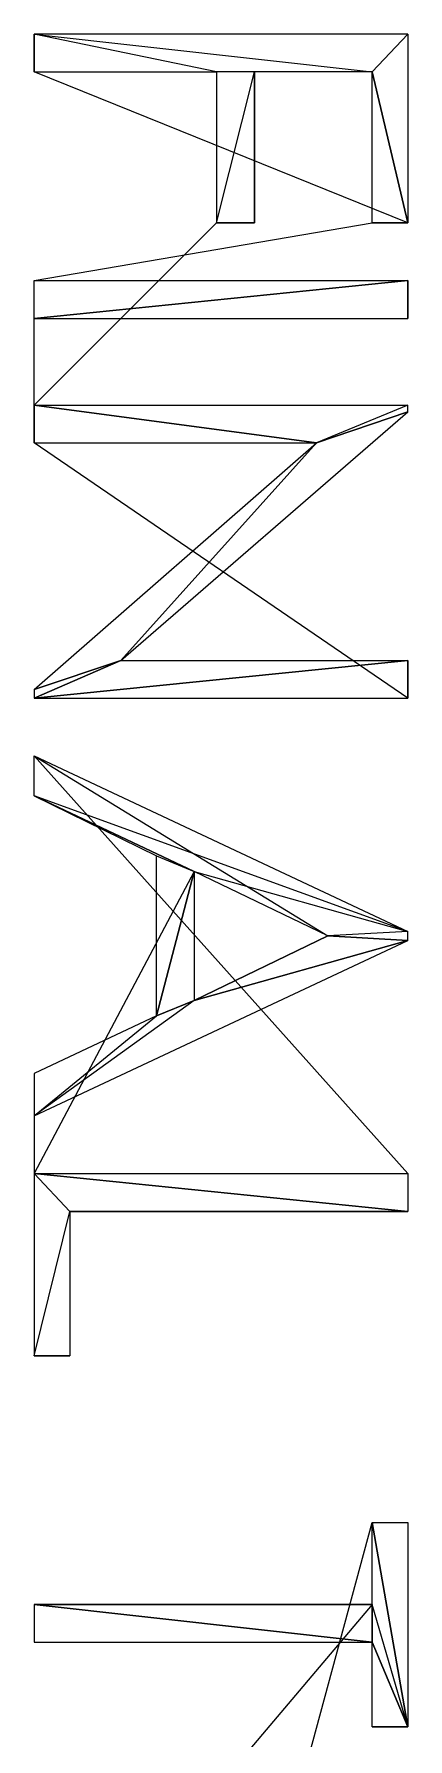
# Model space of a CAD drawing. Header units: metres. Extents: x 0 to 805, y 0 to 1107.
# Drawn here: x 793.68 to 804.35, y 1020.53 to 1069.26 of the extents above; entities that cross this region are included whole.
import ezdxf

# ---------------------------------------------------------------- set-up
doc = ezdxf.new("R2010")
doc.units = ezdxf.units.M
doc.layers.add('GUIDES', color=8, linetype='Continuous')
doc.layers.add('ROADS', color=7, linetype='Continuous')

msp = doc.modelspace()

# ---------------------------------------------------------------- linework, layer by layer
at = {"layer": 'GUIDES'}
for points in [[(793.679, 1068.183), (798.886, 1068.183), (793.679, 1069.262), (793.679, 1068.183)], [(798.886, 1068.183), (793.679, 1069.262), (803.331, 1068.183), (798.886, 1068.183)], [(793.679, 1069.262), (803.331, 1068.183), (804.347, 1069.262), (793.679, 1069.262)], [(803.331, 1068.183), (804.347, 1069.262), (804.347, 1063.865), (803.331, 1068.183)], [(799.966, 1068.183), (799.966, 1063.865), (798.886, 1063.865), (799.966, 1068.183)], [(799.966, 1068.183), (798.886, 1068.183), (798.886, 1063.865), (799.966, 1068.183)], [(803.331, 1068.183), (804.347, 1063.865), (803.331, 1063.865), (803.331, 1068.183)], [(804.347, 1061.134), (804.347, 1062.214), (793.679, 1061.134), (804.347, 1061.134)], [(804.347, 1062.214), (793.679, 1061.134), (793.679, 1062.214), (804.347, 1062.214)], [(804.347, 1058.658), (801.744, 1057.578), (793.679, 1058.658), (804.347, 1058.658)], [(801.744, 1057.578), (793.679, 1058.658), (793.679, 1057.578), (801.744, 1057.578)], [(804.347, 1058.467), (804.347, 1058.658), (801.744, 1057.578), (804.347, 1058.467)], [(804.347, 1058.467), (801.744, 1057.578), (796.156, 1051.355), (804.347, 1058.467)], [(801.744, 1057.578), (796.156, 1051.355), (793.679, 1050.53), (801.744, 1057.578)], [(804.347, 1050.276), (804.347, 1051.355), (793.679, 1050.276), (804.347, 1050.276)], [(804.347, 1051.355), (793.679, 1050.276), (796.156, 1051.355), (804.347, 1051.355)], [(793.679, 1050.276), (796.156, 1051.355), (793.679, 1050.53), (793.679, 1050.276)], [(804.347, 1043.608), (793.679, 1047.482), (793.679, 1048.625), (804.347, 1043.608)], [(793.679, 1047.482), (797.172, 1045.767), (798.251, 1045.323), (793.679, 1047.482)], [(798.251, 1045.323), (804.347, 1043.608), (793.679, 1047.482), (798.251, 1045.323)], [(797.172, 1045.767), (798.251, 1045.323), (797.172, 1041.195), (797.172, 1045.767)], [(798.251, 1045.323), (798.251, 1041.64), (797.172, 1041.195), (798.251, 1045.323)], [(798.251, 1045.323), (804.347, 1043.608), (802.061, 1043.481), (798.251, 1045.323)], [(802.061, 1043.481), (804.347, 1043.354), (798.251, 1041.64), (802.061, 1043.481)], [(804.347, 1043.608), (802.061, 1043.481), (804.347, 1043.354), (804.347, 1043.608)], [(804.347, 1043.354), (798.251, 1041.64), (793.679, 1038.338), (804.347, 1043.354)], [(793.679, 1038.338), (797.172, 1041.195), (798.251, 1041.64), (793.679, 1038.338)], [(793.679, 1039.544), (793.679, 1038.338), (797.172, 1041.195), (793.679, 1039.544)], [(804.347, 1035.607), (794.695, 1035.607), (793.679, 1036.687), (804.347, 1035.607)], [(794.695, 1035.607), (793.679, 1036.687), (793.679, 1031.48), (794.695, 1035.607)], [(804.347, 1035.607), (793.679, 1036.687), (804.347, 1036.687), (804.347, 1035.607)], [(794.695, 1035.607), (794.695, 1031.48), (793.679, 1031.48), (794.695, 1035.607)], [(804.347, 1020.875), (803.331, 1024.368), (803.331, 1026.717), (804.347, 1020.875)], [(804.347, 1020.875), (803.331, 1026.717), (804.347, 1026.717), (804.347, 1020.875)], [(793.679, 1024.368), (793.679, 1023.288), (803.331, 1023.288), (793.679, 1024.368)], [(803.331, 1024.368), (793.679, 1024.368), (803.331, 1023.288), (803.331, 1024.368)], [(803.331, 1023.288), (804.347, 1020.875), (803.331, 1024.368), (803.331, 1023.288)], [(803.331, 1023.288), (804.347, 1020.875), (803.331, 1020.875), (803.331, 1023.288)]]:
    msp.add_lwpolyline(points, close=True, dxfattribs=at)
at = {"layer": 'ROADS'}
for points in [[(798.886, 1063.865), (799.966, 1063.865), (799.966, 1068.183), (798.886, 1068.183), (798.886, 1063.865), (793.679, 1058.658), (801.744, 1057.578), (804.347, 1058.467), (804.347, 1058.658), (801.744, 1057.578), (796.156, 1051.355), (793.679, 1050.53), (796.156, 1051.355), (793.679, 1050.276), (804.347, 1051.355), (804.347, 1050.276), (793.679, 1057.578), (793.679, 1061.134), (804.347, 1062.214), (804.347, 1061.134), (804.347, 1062.214), (793.679, 1061.134), (793.679, 1062.214), (803.331, 1063.865), (804.347, 1063.865), (803.331, 1068.183), (804.347, 1069.262), (804.347, 1063.865), (793.679, 1068.183), (793.679, 1069.262)], [(798.251, 1045.323), (804.347, 1043.608), (793.679, 1047.482), (797.172, 1045.767), (798.251, 1045.323), (793.679, 1036.687), (794.695, 1035.607), (804.347, 1035.607), (793.679, 1036.687), (804.347, 1036.687), (793.679, 1048.625), (802.061, 1043.481), (804.347, 1043.354), (798.251, 1041.64), (793.679, 1038.338), (797.172, 1041.195), (798.251, 1041.64), (804.347, 1043.354), (802.061, 1043.481), (798.251, 1041.64), (797.172, 1041.195), (793.679, 1039.544), (793.679, 1031.48), (794.695, 1031.48), (793.679, 1031.48)], [(798.442, 1008.62), (803.331, 1026.717), (803.331, 1026.717), (804.347, 1026.717)], [(803.331, 1020.875), (804.347, 1020.875), (803.331, 1023.288), (804.347, 1020.875), (803.331, 1024.368), (793.679, 1024.368), (793.679, 1023.288), (803.331, 1023.288), (793.679, 1024.368), (803.331, 1024.368), (799.521, 1019.859)]]:
    msp.add_lwpolyline(points, dxfattribs=at)

doc.saveas('drawing.dxf')
